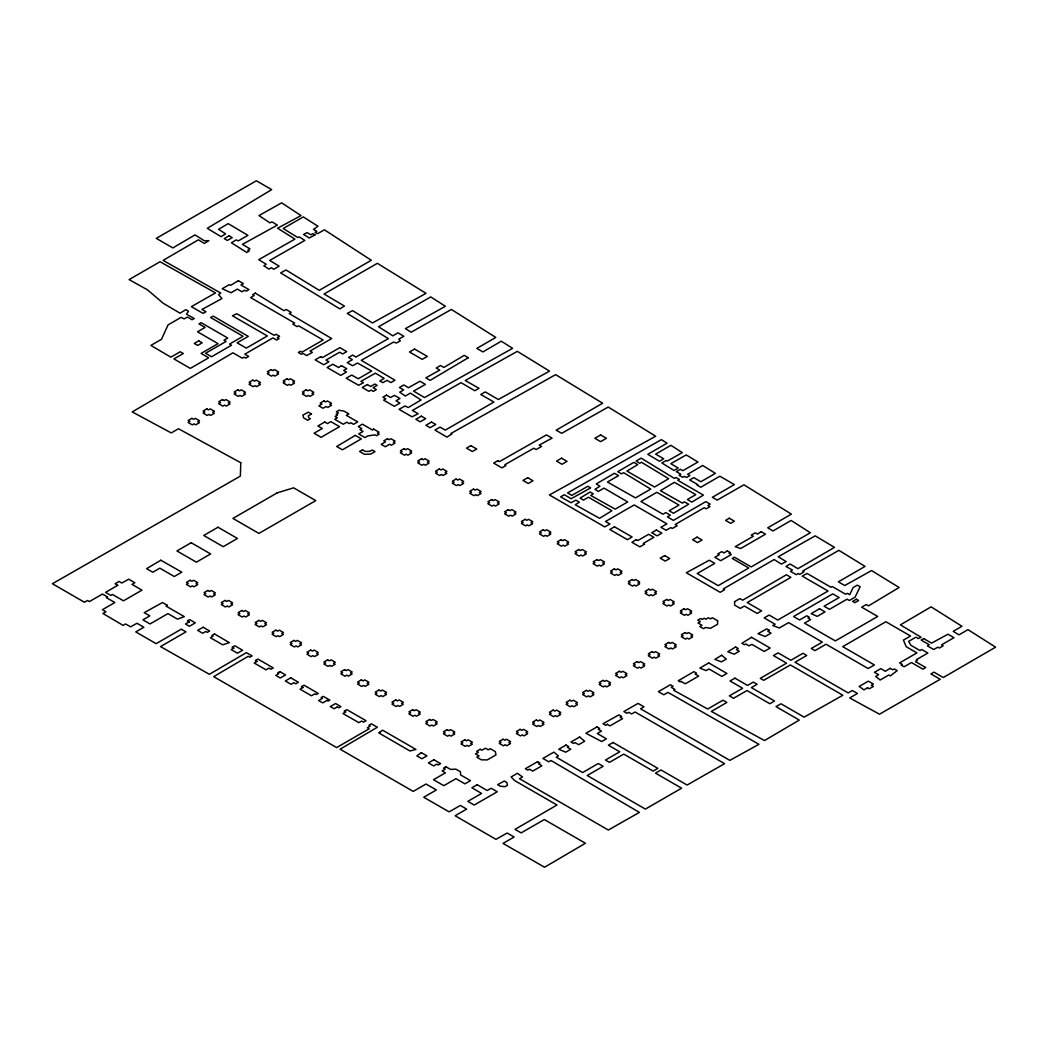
<?xml version="1.0" encoding="UTF-8"?>
<svg xmlns="http://www.w3.org/2000/svg" width="1048" height="1048" viewBox="0 0 1048 1048"><rect width="100%" height="100%" fill="white"/><g stroke="black" fill="none" stroke-linecap="round" stroke-linejoin="round"><path stroke-width="1.5" d="M717.605 620.73L717.605 624.215L710.557 628.276L705.527 627.503L703.522 628.669L699.828 626.534L702.016 625.276L697.981 622.957L700.339 621.595L697.824 620.154L700.667 618.503L702.173 619.381L704.19 618.215L705.92 619.211L708.461 617.744L710.452 618.883L712.404 617.731L717.605 620.73M734.622 601.67L734.622 605.128L740.281 608.39L744.355 606.045L757.154 613.434L761.608 610.866L747.224 602.561L790.899 577.343L786.432 574.776L742.639 600.203L739.914 598.631L734.622 601.67M240.778 462.731L240.359 476.12L52.4 583.736L84.469 602.259L87.56 600.478L89.447 601.565L102.494 594.046L107.59 596.98L106.398 597.674L114.822 602.534L102.377 609.713L105.927 611.77L102.966 613.486L123.114 625.394L125.603 623.953L130.594 626.822L136.987 623.272L143.864 627.241L135.768 631.905L156.139 643.669L181.291 629.154L185.981 631.865L160.501 646.577L209.377 674.309L246.411 652.629L252.096 655.917L249.909 657.175L248.284 656.271L213.661 676.641L336.631 747.578L369.145 728.805L367.376 727.784L370.232 726.133L368.896 725.36L371.411 723.814L377.359 727.246L340.102 749.202L413.24 791.41L426.051 784.022L436.361 789.969L423.746 797.253L449.107 811.859L460.36 805.467L466.661 809.108L455.133 815.763L495.979 839.356L507.166 833.016L514.096 837.011L503.027 843.404L544.567 867.233L585.426 843.26L544.344 819.549L521.131 832.898L515.026 829.374L556.986 805.008L514.712 780.603L511.083 776.974L517.437 773.293L522.533 776.974L519.481 778.73L608.338 830.042L639.398 812.397L551.025 760.52L548.746 761.817L542.903 758.451L553.855 752.123L558.44 755.949L556.265 757.193L582.623 772.559L598.277 763.52L603.124 766.311L587.207 775.494L645.385 809.095L681.58 788.188L655.511 773.136L661 769.966L687.108 785.044L724.574 763.665L635.075 711.998L631.63 713.976L628.708 712.286L626.927 713.321L623.874 711.553L638.049 703.391L643.996 706.824L640.577 708.802L729.866 760.363L758.949 744.303L667.943 692.374L663.816 694.785L658.393 691.654L670.419 684.711L673.13 686.348L671.31 687.344L674.978 689.466L673.641 690.239L707.701 709.024L722.976 700.195L726.854 702.448L711.33 711.409L764.477 740.556L799.297 720.081L776.005 706.627L780.97 703.771L804.13 717.146L842.841 695.243L790.362 664.943L763.717 680.322L760.298 678.344L786.576 663.174L773.437 655.576L778.114 652.878L790.899 660.266L802.965 653.297L806.75 655.485L795.039 662.231L848.16 692.898L852.299 690.514L857.421 693.475L849.679 697.942L879.495 714.199L940.226 679.287L930.925 673.93L933.991 672.161L943.279 677.532L995.6 647.166L967.972 629.651L958.959 634.852L953.208 631.315L961.933 626.272L931.135 606.844L900.389 624.883L921.126 637.25L918.323 638.573L915.913 637.171L908.655 641.363L910.948 645.332L919.987 650.546L921.768 649.524L927.873 653.048L916.293 659.742L917.432 660.397L915.402 661.576L925.712 667.537L922.908 669.148L911.446 662.533L904.07 666.79L901.136 665.1L902.289 664.445L899.616 662.899L916.921 652.904L906.232 646.734L903.428 640.118L910.555 636.005L885.861 621.739L842.71 646.655L874.412 664.956L868.163 668.559L826.034 644.232L814.951 650.625L811.257 648.489L822.339 642.096L788.607 622.617L779.306 627.988L772.821 625.564L775.114 624.241L764.162 617.914L769.127 615.058L777.786 620.049L828.064 591.02L802.218 576.099L807.065 573.452L830.999 587.273L832.269 586.539L845.631 594.255L847.295 593.299L849.705 594.688L853.151 587.561L857.343 585.138L860.146 586.749L855.05 597.19L849.325 600.504L847.033 599.181L829.466 609.32L824.121 606.229L839.147 597.557L832.78 593.889L793.572 616.525L799.545 619.971L806.803 615.792L809.357 617.259L807.956 618.071L810.628 619.604L804.51 623.141L835.322 640.918L877.713 616.447L861.679 607.185L866.264 604.539L868.504 605.875L899.105 587.496L871.556 570.557L844.727 585.531L838.348 581.837L865.072 566.405L838.885 550.344L802.689 571.029L804.039 571.802L799.729 574.409L798.196 573.518L796.218 574.658L790.454 571.343L792.432 570.086L785.948 566.457L790.179 564.007L797.921 568.684L834.47 547.384L815.213 535.842L778.205 556.789L786.17 561.584L781.363 564.112L774.158 559.54L723.251 588.937L724.626 589.736L720.173 592.303L686.309 572.758L709.286 560.221L714.762 563.379L697.195 573.531L718.207 585.649L748.757 568.016L732.211 558.453L734.373 557.209L751.18 566.916L810.366 532.738L791.148 520.463L772.939 530.969L767.726 527.812L791.397 514.136L743.923 484.818L717.186 500.106L712.352 497.302L734.373 484.595L719.858 476.211L700.758 487.241L697.064 485.106L697.837 484.661L689.689 479.958L693.763 477.613L700.889 481.726L715.404 473.342L702.671 465.482L687.58 474.338L689.872 475.582L686.505 477.534L684.41 476.329L682.68 477.312L679.117 475.255L680.833 474.259L676.314 471.652L680.388 469.308L682.811 470.696L697.968 462.024L686.204 454.924L670.785 463.688L678.226 468.05L674.034 470.486L661.812 462.915L666.266 460.478L667.34 461.041L682.3 452.618L670.903 445.308L655.629 454.125L663.712 458.788L659.454 461.251L647.808 454.308L667.091 443.173L661.367 439.649L567.571 492.914L571.802 495.403L587.902 486.246L590.64 487.896L571.16 498.704L564.322 494.748L560.601 496.87L571.042 502.752L575.876 500.106L579.308 502.228L575.234 504.73L599.561 518.328L611.901 510.756L588.478 497.237L583.513 500.106L580.081 498.114L590.129 492.01L593.312 493.857L590.771 495.468L615.215 509.145L627.687 501.94L604.015 488.119L598.277 491.433L594.976 489.364L599.941 486.207L596.246 483.927L614.456 473.277L618.53 475.622L607.447 482.014L635.455 497.892L650.729 489.075L623.612 472.687L621.582 473.866L617.757 471.652L633.804 462.391L637.747 464.67L626.927 471.063L654.555 487.019L668.676 478.713L641.442 462.247L639.66 463.281L636.097 461.068L641.179 458.133L674.349 478.386L675.934 477.469L679.287 479.394L677.781 480.298L703.431 495.101L691.85 502.084L687.396 499.516L695.793 494.656L674.414 482.316L660.41 490.687L682.431 503.119L684.344 501.861L688.667 504.219L673.523 513.258L669.187 510.756L678.999 505.097L656.847 492.311L640.931 501.494L662.952 514.214L665.755 512.59L670.34 515.236L667.406 516.926L673.392 520.384L705.854 501.638L710.177 504.14L707.898 505.464L709.928 506.643L706.103 508.843L704.204 507.743L675.174 524.498L677.205 525.677L672.371 528.467L670.851 527.589L666.135 530.314L660.921 527.301L666.895 523.843L634.184 504.953L605.534 521.485L609.87 523.987L604.775 526.921L549.401 494.957L655.694 436.23L608.207 407.056L561.741 433.296L556.147 430.204L602.613 403.231L555.636 374.634L450.994 433.44L451.885 433.951L446.92 437.108L434.946 430.06L440.042 427.112L445.256 430.125L493.896 402.052L480.783 394.48L485.237 391.913L498.35 399.485L549.519 371.11L517.319 351.342L465.246 380.516L479.041 388.336L474.796 390.734L461.041 382.651L412.414 410.436L418.152 413.737L412.034 416.829L399.052 409.336L405.157 405.943L408.222 407.567L421.073 399.995L410.358 393.092L405.288 396.026L399.681 392.201L403.637 389.921L399.432 387.498L403.808 384.97L408.471 387.721L419.986 381.223L425.396 384.42L413.567 391.101L424.506 397.572L512.603 348.329L501.272 341.19L482.945 351.931L476.827 348.394L495.796 337.443L451.374 309.448L411.144 332.229L405.419 328.627L445.387 306.278L430.741 296.925L378.551 326.793L392.935 335.832L397.899 332.819L403.886 336.277L398.79 339.067L400.323 340.823L396.498 343.037L393.576 342.08L361.246 360.302L394.978 380.228L390.904 382.572L386.961 380.293L382.887 382.651L379.821 381.027L384.158 378.38L375.407 373.154L360.984 381.328L363.407 382.716L358.691 385.297L346.22 378.236L351.696 375.079L358.311 378.76L371.673 371.031L357.551 363.027L352.587 365.739L347.242 362.66L352.325 359.713L348.643 357.434L352.718 355.089L355.888 357.067L388.363 338.622L347.242 313.418L352.587 310.614L372.446 322.967L426.038 293.348L377.346 263.323L324.068 294.003L344.438 306.068L339.853 308.859L280.628 272.899L285.999 269.978L319.234 290.335L371.293 260.271L324.448 229.839L317.492 233.704L315.081 232.315L316.81 231.32L313.47 229.394L317.963 226.25L303.317 216.91L283.196 228.529L297.711 237.49L299.243 236.9L304.837 240.424L269.703 260.428L279.135 266.153L273.803 269.244L271.249 267.764L268.943 269.1L263.847 265.851L266.153 264.24L258.751 259.681L294.92 239.114L277.589 228.228L301.025 215.587L281.65 202.853L258.987 215.547L269.912 222.883L271.982 221.862L277.353 225.11L242.442 244.328L249.987 248.9L247.826 250.144L249.267 250.983L246.739 252.437L231.438 242.769L236.206 239.913L238.289 240.909L247.918 235.342L228.215 223.643L218.573 229.316L225.595 233.887L221.076 236.691L207.308 228.32L271.681 189.636L256.38 180.767L156.27 238.355L172.841 247.918L194.98 234.922L204.347 240.752L208.84 240.647L204.347 243.45L198.399 239.809L163.121 260.389L220.722 293.034L218.613 294.75L221.993 298.536L202.002 309.448L205.971 311.741L203.089 313.404L191.378 306.645L215.508 292.929L160.056 261.738L129.087 279.62L147.454 289.811L163.292 303.317L180.033 313.195L185.797 309.658L188.496 311.217L186.518 314.23L194.26 318.5L192.098 319.745L187.422 317.046L184.186 318.906L181.121 317.348L168.06 324.893L161.497 339.29L150.873 345.421L170.863 357.158L180.217 351.761L183.282 353.53L173.916 358.927L190.304 368.385L208.67 357.787L201.098 353.425L218.023 343.652L197.509 331.797L205.067 327.435L198.95 323.898L201.098 322.653L227.744 338.032L223.997 340.207L226.093 341.425L205.552 353.281L211.552 356.752L231.529 345.211L229.551 344.071L243.057 336.264L210.648 317.557L213.163 316.103L248.271 336.369L237.11 342.814L246.293 348.119L267.358 335.963L232.433 315.789L236.756 313.719L274.196 335.334L276.083 334.247L279.593 336.264L277.262 337.626L279.056 338.661L276.633 340.063L272.938 337.928L244.787 354.185L248.664 356.425L245.756 358.102L244.132 357.158L242.337 358.206L232.97 352.796L132.245 411.916L171.243 432.929L178.474 428.75L240.778 462.731M373.56 429.038L372.538 430.06L362.346 424.165L358.311 426.628L361.756 428.619L359.975 429.641L363.053 431.422L358.665 433.951L364.927 437.566L367.717 435.955L374.909 434.841L376.455 435.732L379.18 434.16L377.398 433.138L379.022 432.195L373.56 429.038M761.202 531.677L757.416 534.074L755.254 532.829L751.298 535.109L753.276 536.262L735.277 546.65L740.674 548.523L765.512 534.179L761.202 531.677M341.504 365.673L338.583 367.507L332.858 364.206L327.12 367.507L340.744 375.367L346.469 372.066L343.679 370.455L346.731 368.686L341.504 365.673M636.254 539.589L631.931 542.288L639.856 546.86L644.533 544.161L643.276 543.427L653.9 537.297L648.673 534.284L637.865 540.519L636.254 539.589M735.578 646.983L727.81 651.764L734.176 654.188L739.272 651.253L736.469 649.629L738.316 648.568L735.578 646.983M751.56 637.328L741.879 643.276L744.434 644.743L745.77 643.97L749.071 645.882L751.809 644.31L764.228 651.476L770.149 648.057L751.56 637.328M721.64 655.262L714.893 659.375L721.391 661.864L726.29 659.035L721.64 655.262M727.351 550.907L724.024 552.938L721.771 551.641L717.801 553.92L719.242 554.759L714.841 557.3L720.683 560.68L731.255 554.575L729.028 553.292L730.246 552.584L727.351 550.907M681.095 681.383L680.257 681.894L678.253 680.741L693.894 671.65L696.566 673.196L695.099 674.034L698.662 676.091L685.3 683.807L681.095 681.383M890.197 668.336L885.35 671.283L880.765 668.637L874.412 672.305L878.604 674.729L875.683 676.419L880.137 680.021L888.796 675.03L890.315 675.908L897.193 670.615L894.272 668.925L892.739 669.803L890.197 668.336M355.311 435.379L336.696 446.5L342.408 449.802L361.35 438.863L355.311 435.379M238.394 280.707L230.652 285.331L229.355 284.598L222.228 288.724L231.005 292.759L237.372 289.091L241.957 291.737L244.629 290.191L246.28 291.148L248.952 289.602L240.935 284.964L243.359 283.576L238.394 280.707M819.536 608.731L811.257 613.656L817.244 616.381L825.012 611.888L819.536 608.731M468.299 357.735L430.112 380.372L425.868 377.83L439.793 370.075L436.217 368.018L440.553 365.529L443.867 367.429L464.225 355.377L468.299 357.735M867.521 687.763L863.945 689.885L859.124 686.414L868.36 681.161L873.39 684.069L871.346 685.248L873.39 686.414L869.316 688.772L867.521 687.763M160.842 560.235L146.589 568.658L152.785 572.234L159.833 568.173L174.309 576.531L181.789 572.143L160.842 560.235M326.976 700.391L322.745 702.867L318.631 700.523L322.417 698.335L321.107 697.588L323.243 696.344L329.832 700.103L328.168 701.073L326.976 700.391M708.723 662.939L699.868 668.113L706.103 670.615L708.972 668.965L721.836 676.392L726.919 673.445L708.723 662.939M117.717 585.308L105.573 592.395L110.787 595.408L112.45 594.452L123.481 600.818L141.965 590.142L132.009 584.391L134.851 582.754L128.694 579.19L121.817 583.029L119.092 581.444L115.057 583.775L117.717 585.308M229.054 235.839L224.233 238.617L227.39 240.437L232.211 237.66L229.054 235.839M255.319 293.126L252.647 294.671L254.179 295.549L250.616 297.606L294.658 323.046L292.746 324.146L297.082 326.649L298.536 325.797L323.112 339.984L302.047 352.141L300.514 351.263L298.353 352.521L301.405 354.276L302.938 353.399L306.75 355.599L312.356 352.364L310.064 351.041L331.705 338.556L289.183 313.562L291.226 312.383L286.13 309.448L283.969 310.693L255.319 293.126M198.766 340.849L194.26 343.443L197.679 345.421L202.185 342.814L198.766 340.849M252.817 380.149L249.11 382.284L250.826 383.28L249.057 384.289L253.21 386.686L254.978 385.677L256.655 386.633L260.363 384.498L258.686 383.529L260.428 382.52L256.275 380.136L254.533 381.131L252.817 380.149M271.065 369.603L267.358 371.739L269.074 372.734L267.319 373.756L271.471 376.153L273.227 375.132L274.904 376.101L278.611 373.953L276.934 372.996L278.676 371.988L274.524 369.59L272.794 370.599L271.065 369.603M237.883 389.856L234.163 392.004L235.892 393L234.123 394.009L238.276 396.406L240.031 395.384L241.708 396.354L245.429 394.218L243.752 393.249L245.481 392.24L241.341 389.843L239.599 390.852L237.883 389.856M222.464 399.576L218.757 401.725L220.473 402.72L218.718 403.729L222.87 406.126L224.626 405.104L226.303 406.074L230.01 403.939L228.333 402.969L230.075 401.96L225.923 399.563L224.18 400.572L222.464 399.576M206.823 408.89L203.116 411.026L204.832 412.021L203.063 413.043L207.216 415.44L208.971 414.419L210.648 415.388L214.368 413.24L212.692 412.27L214.421 411.274L210.281 408.877L208.539 409.886L206.823 408.89M191.876 418.335L188.168 420.471L189.898 421.466L188.129 422.488L192.282 424.872L194.037 423.864L195.714 424.833L199.421 422.685L197.744 421.715L199.487 420.72L195.334 418.322L193.605 419.331L191.876 418.335M320.754 356.634L315.16 359.87L323.688 364.783L328.902 361.77L325.98 360.08L339.604 352.22L342.657 353.988L346.731 351.63L339.853 347.661L322.417 357.591L320.754 356.634M286.956 378.773L283.248 380.922L284.964 381.904L283.209 382.926L287.349 385.323L289.117 384.302L290.794 385.271L294.501 383.136L292.824 382.166L294.567 381.158L290.414 378.76L288.672 379.769L286.956 378.773M306.16 389.856L302.453 392.004L304.169 393L302.413 394.009L306.553 396.406L308.322 395.384L309.998 396.354L313.706 394.218L312.029 393.249L313.771 392.24L309.618 389.843L307.876 390.852L306.16 389.856M323.937 400.952L320.229 403.087L321.946 404.083L318.893 405.851L323.033 408.248L326.098 406.48L327.775 407.449L331.482 405.301L329.806 404.332L331.548 403.336L327.395 400.939L325.666 401.947L323.937 400.952M414.576 349.063L409.493 351.997L422.213 359.346L427.309 356.412L414.576 349.063M311.492 413.973L308.282 415.82L308.767 417.733L310.418 418.689L307.693 420.274L303.671 417.942L302.833 415.139L308.413 412.191L311.492 413.973M367.35 384.564L362.254 387.498L368.883 391.323L371.044 390.079L373.337 391.402L376.389 389.633L373.075 387.721L377.149 385.363L374.856 384.04L370.664 386.476L367.35 384.564M338.871 410.344L336.382 411.785L338.399 412.951L336.146 414.248L337.574 415.06L335.085 416.501L337.338 417.798L334.718 419.305L343.259 424.244L346.822 422.187L349.311 423.628L350.844 422.737L353.569 424.309L357.722 421.912L346.338 415.336L348.827 413.908L343.731 410.96L338.871 410.344M324.801 422.017L317.924 425.986L322.286 428.501L314.072 433.243L321.107 437.304L339.552 426.667L330.841 421.624L327.487 423.562L324.801 422.017M386.45 395.148L382.887 397.205L385.808 398.895L383.647 400.139L394.336 406.31L399.943 403.087L396 400.808L399.943 398.528L394.467 395.371L390.524 397.493L386.45 395.148M277.17 492.874L232.931 518.419L258.908 533.419L315.749 500.616L293.61 487.831L277.17 492.874M191.181 542.72L176.929 550.947L196.382 562.173L210.635 553.947L191.181 542.72M218.01 527.236L203.757 535.462L223.198 546.689L237.451 538.462L218.01 527.236M362.464 449.841L359.621 451.478L364.599 454.347L370.756 454.072L375.027 451.609L372.302 450.037L369.931 451.269L365.307 451.478L362.464 449.841M421.322 416.161L415.86 419.331L420.183 421.82L425.658 418.663L421.322 416.161M387.485 438.732L383.778 440.867L385.494 441.863L381.171 444.352L385.323 446.749L389.646 444.26L391.323 445.23L395.031 443.081L393.354 442.112L395.096 441.116L390.943 438.719L389.201 439.715L387.485 438.732M431.514 422.043L425.907 425.278L430.112 427.702L435.719 424.466L431.514 422.043M404.096 448.662L400.388 450.81L402.104 451.793L400.349 452.815L404.489 455.212L406.257 454.19L407.934 455.159L411.641 453.024L409.964 452.055L411.707 451.046L407.554 448.649L405.812 449.658L404.096 448.662M190.173 580.304L186.465 582.439L188.182 583.435L186.426 584.443L190.579 586.841L192.334 585.832L194.011 586.801L197.718 584.653L196.042 583.684L197.784 582.688L193.631 580.291L191.889 581.286L190.173 580.304M167.339 605.338L166.029 606.085L184.291 616.63L177.531 619.158L167.929 613.617L150.034 623.953L142.921 619.84L149.798 615.87L144.218 612.661L162.479 602.534L167.339 605.338M421.532 458.736L417.825 460.871L419.541 461.867L417.785 462.875L421.925 465.273L423.693 464.264L425.37 465.233L429.077 463.085L427.401 462.116L429.143 461.107L424.99 458.723L423.248 459.718L421.532 458.736M207.779 590.469L204.072 592.605L205.788 593.6L204.032 594.609L208.172 597.006L209.941 595.998L211.617 596.954L215.325 594.819L213.648 593.849L215.39 592.841L211.238 590.456L209.495 591.452L207.779 590.469M470.853 445.636L466.517 448.138L472.373 451.518L476.709 449.016L470.853 445.636M439.295 468.993L435.588 471.128L437.317 472.124L435.549 473.146L439.702 475.53L441.457 474.521L443.134 475.491L446.841 473.342L445.164 472.373L446.906 471.377L442.754 468.98L441.025 469.976L439.295 468.993M225.045 600.439L221.338 602.574L223.054 603.569L221.298 604.578L225.438 606.975L227.206 605.967L228.883 606.936L232.591 604.788L230.914 603.818L232.656 602.81L228.503 600.425L226.761 601.421L225.045 600.439M189.151 621.896L185.47 624.019L189.387 626.285L195.308 622.853L189.74 619.643L187.369 620.875L189.151 621.896M456.063 479.054L452.356 481.202L454.072 482.185L452.317 483.207L456.469 485.604L458.225 484.582L459.902 485.551L463.609 483.416L461.932 482.447L463.675 481.438L459.522 479.041L457.779 480.05L456.063 479.054M203.142 627.241L197.679 630.385L202.67 633.254L205.749 631.486L207.281 632.363L209.652 631.001L203.142 627.241M497.8 460.688L493.66 463.085L501.94 467.866L505.909 465.574L504.822 464.749L533.812 448.216L536.157 449.566L541.554 446.448L539.209 445.099L552.073 438.143L546.466 434.907L499.424 461.631L497.8 460.688M241.813 610.499L238.106 612.635L239.822 613.63L238.053 614.652L242.206 617.049L243.974 616.028L245.651 616.997L249.358 614.849L247.682 613.892L249.424 612.884L245.271 610.486L243.529 611.495L241.813 610.499M214.526 633.948L211.906 635.455L213.098 636.136L210.373 637.708L222.7 644.821L229.342 642.634L214.526 633.948M473.5 489.128L469.792 491.263L471.508 492.259L469.753 493.267L473.906 495.665L475.661 494.656L477.338 495.625L481.045 493.477L479.368 492.508L481.111 491.512L476.958 489.115L475.216 490.11L473.5 489.128M258.908 620.377L255.201 622.512L256.917 623.508L255.162 624.516L259.315 626.914L261.07 625.905L262.747 626.874L266.454 624.726L264.777 623.756L266.519 622.761L262.367 620.364L260.625 621.359L258.908 620.377M600.635 434.946L594.845 438.287L600.635 441.627L606.425 438.287L600.635 434.946M527.694 477.718L522.978 480.442L528.271 483.495L532.974 480.77L527.694 477.718M561.531 458.199L556.501 461.107L561.99 464.277L567.034 461.369L561.531 458.199M233.783 648.083L231.176 649.577L237.464 653.205L242.612 650.232L234.962 645.817L232.119 647.114L233.783 648.083M491.604 499.582L487.896 501.717L489.613 502.713L487.857 503.721L492.01 506.119L493.765 505.11L495.442 506.079L499.149 503.931L497.473 502.961L499.215 501.966L495.062 499.569L493.333 500.564L491.604 499.582M275.847 630.149L272.139 632.285L273.856 633.28L272.087 634.302L276.24 636.699L278.008 635.678L279.672 636.647L283.392 634.499L281.716 633.529L283.445 632.534L279.305 630.136L277.563 631.145L275.847 630.149M508.372 509.642L504.664 511.778L506.381 512.773L504.625 513.795L508.778 516.192L510.533 515.171L512.21 516.14L515.917 513.992L514.24 513.035L515.983 512.027L511.83 509.629L510.088 510.638L508.372 509.642M256.983 661.432L254.219 663.03L266.035 669.855L269.061 668.113L270.987 669.227L273.253 667.917L257.913 659.061L255.371 660.437L256.983 661.432M293.951 640.407L290.244 642.555L291.96 643.538L290.204 644.559L294.344 646.957L296.112 645.935L297.789 646.904L301.497 644.769L299.82 643.799L301.562 642.791L297.409 640.394L295.667 641.402L293.951 640.407M525.14 519.323L521.432 521.459L523.149 522.454L521.393 523.476L525.533 525.873L527.301 524.851L528.978 525.821L532.685 523.673L531.009 522.703L532.751 521.707L528.598 519.31L526.856 520.319L525.14 519.323M310.719 650.087L307.012 652.223L308.728 653.218L306.959 654.24L311.112 656.638L312.867 655.616L314.544 656.585L318.264 654.437L316.588 653.48L318.317 652.472L314.177 650.074L312.435 651.083L310.719 650.087M279.868 671.637L277.602 672.947L278.781 673.628L275.768 675.37L280.288 677.99L285.567 674.938L279.868 671.637M543.244 529.777L539.537 531.912L541.253 532.908L539.497 533.93L543.637 536.314L545.405 535.305L547.082 536.275L550.789 534.126L549.113 533.157L550.855 532.161L546.702 529.764L544.96 530.773L543.244 529.777M290.768 677.833L285.318 680.977L291.108 684.318L293.872 682.72L295.706 683.794L298.392 682.235L290.768 677.833M327.644 659.86L323.937 662.009L325.653 662.991L323.898 664.013L328.05 666.41L329.806 665.388L331.482 666.358L335.19 664.222L333.513 663.253L335.255 662.244L331.103 659.847L329.36 660.856L327.644 659.86M303.003 687.514L300.069 689.204L311.466 695.793L314.911 693.802L316.247 694.588L318.264 693.422L304.012 685.195L301.418 686.597L303.003 687.514M561.021 539.641L557.3 541.79L559.029 542.785L557.261 543.794L561.414 546.191L563.169 545.183L564.846 546.139L568.553 544.004L566.889 543.034L568.619 542.026L564.479 539.641L562.737 540.637L561.021 539.641M344.582 669.633L340.875 671.781L342.591 672.777L340.823 673.785L344.975 676.183L346.744 675.174L348.421 676.13L352.128 673.995L350.451 673.026L352.18 672.017L348.041 669.633L346.299 670.628L344.582 669.633M614.469 526.803L609.792 529.502L627.424 539.681L632.114 536.982L614.469 526.803M578.784 549.519L575.077 551.667L576.793 552.65L575.038 553.672L579.19 556.069L580.946 555.047L582.623 556.016L586.33 553.881L584.653 552.912L586.395 551.903L582.243 549.506L580.5 550.514L578.784 549.519M361.35 679.903L357.63 682.038L359.359 683.034L357.591 684.043L361.743 686.44L363.499 685.431L365.176 686.401L368.883 684.252L367.206 683.283L368.948 682.287L364.809 679.89L363.066 680.886L361.35 679.903M337.286 706.928L334.102 708.762L330.251 706.535L335.609 703.535L340.888 706.588L338.792 707.793L337.286 706.928M596.888 559.593L593.181 561.728L594.897 562.724L593.142 563.732L597.294 566.13L599.05 565.121L600.727 566.077L604.434 563.942L602.757 562.972L604.5 561.964L600.347 559.58L598.605 560.575L596.888 559.593M378.944 690.056L375.236 692.204L376.953 693.2L375.197 694.208L379.35 696.606L381.105 695.597L382.782 696.553L386.489 694.418L384.812 693.449L386.555 692.44L382.402 690.056L380.66 691.051L378.944 690.056M656.415 530.026L651.738 532.725L657.135 535.842L661.812 533.144L656.415 530.026M345.67 711.959L342.984 713.505L358.835 722.648L361.599 721.05L363.525 722.164L366.04 720.71L346.927 709.679L344.163 711.081L345.67 711.959M614.325 568.881L610.617 571.016L612.333 572.011L610.578 573.033L614.731 575.431L616.486 574.409L618.163 575.378L621.87 573.23L620.193 572.26L621.936 571.265L617.783 568.868L616.041 569.876L614.325 568.881M395.712 699.933L392.004 702.081L393.721 703.064L391.965 704.086L396.105 706.483L397.873 705.461L399.55 706.431L403.257 704.295L401.581 703.326L403.323 702.317L399.17 699.92L397.428 700.929L395.712 699.933M729.277 518.249L725.583 520.384L730.679 523.332L734.373 521.197L729.277 518.249M664.694 555.584L660.201 558.191L665.231 561.099L669.738 558.505L664.694 555.584M697.064 537.139L692.61 539.72L697.575 542.589L702.029 540.008L697.064 537.139M632.101 579.531L628.394 581.666L630.11 582.662L628.341 583.671L632.494 586.068L634.263 585.059L635.94 586.029L639.647 583.88L637.97 582.911L639.699 581.915L635.56 579.518L633.817 580.513L632.101 579.531M412.65 709.706L408.943 711.854L410.659 712.85L408.89 713.858L413.043 716.256L414.798 715.234L416.475 716.203L420.196 714.068L418.519 713.099L420.248 712.09L416.108 709.692L414.366 710.701L412.65 709.706M380.136 732.041L378.708 732.866L410.004 750.997L415.912 749.412L382.559 730.155L380.136 732.041M648.869 589.199L645.149 591.347L646.878 592.343L645.11 593.351L649.262 595.749L651.018 594.74L652.694 595.696L656.402 593.561L654.725 592.592L656.467 591.583L652.328 589.199L650.585 590.194L648.869 589.199M429.575 719.491L425.868 721.627L427.584 722.622L425.829 723.631L429.981 726.028L431.737 725.02L433.414 725.989L437.121 723.841L435.444 722.871L437.186 721.875L433.034 719.478L431.291 720.474L429.575 719.491M666.633 599.469L662.926 601.604L664.642 602.6L662.886 603.609L667.039 606.006L668.794 604.997L670.471 605.967L674.178 603.818L672.502 602.849L674.244 601.853L670.091 599.456L668.349 600.452L666.633 599.469M447.182 729.644L443.474 731.792L445.19 732.788L443.435 733.797L447.575 736.194L449.343 735.185L451.02 736.141L454.727 734.006L453.05 733.037L454.793 732.028L450.64 729.644L448.898 730.639L447.182 729.644M421.322 752.647L416.868 755.87L421.899 758.778L426.929 755.87L421.322 752.647M684.069 608.757L680.362 610.892L682.078 611.888L680.322 612.91L684.462 615.307L686.23 614.285L687.907 615.255L691.615 613.106L689.938 612.15L691.68 611.141L687.527 608.744L685.785 609.753L684.069 608.757M464.788 739.809L461.081 741.958L462.797 742.94L461.028 743.962L465.181 746.359L466.936 745.338L468.613 746.307L472.334 744.172L470.657 743.202L472.386 742.194L468.246 739.796L466.504 740.805L464.788 739.809M433.872 759.735L428.396 762.892L433.676 765.944L436.793 764.149L438.261 764.988L440.619 763.625L433.872 759.735M445.898 766.756L443.54 768.119L445.256 769.101L442.138 770.909L445.452 772.821L433.505 779.712L443.815 785.659L455.959 778.664L464.932 783.839L470.473 780.642L460.544 774.917L460.478 771.787L455.959 769.18L450.483 769.402L445.898 766.756M480.207 749.268L476.696 751.298L478.373 752.268L475.517 753.918L479.041 755.949L476.853 757.206L481.386 759.826L487.255 759.918L495.966 754.888L495.298 751.586L490.268 748.691L488.263 749.844L485.407 748.207L481.884 750.237L480.207 749.268M652.053 651.633L648.345 653.782L650.061 654.764L648.293 655.786L652.446 658.183L654.201 657.162L655.878 658.131L659.598 655.996L657.921 655.026L659.651 654.018L655.511 651.62L653.769 652.629L652.053 651.633M685.078 632.573L681.37 634.708L683.086 635.704L681.331 636.712L685.471 639.11L687.239 638.101L688.916 639.07L692.623 636.922L690.946 635.953L692.689 634.957L688.536 632.56L686.794 633.555L685.078 632.573M602.928 680.388L599.22 682.523L600.936 683.519L599.181 684.527L603.321 686.925L605.089 685.916L606.766 686.885L610.473 684.737L608.796 683.768L610.539 682.772L606.386 680.375L604.644 681.37L602.928 680.388M668.65 642.437L664.943 644.586L666.659 645.568L664.891 646.59L669.043 648.987L670.799 647.965L672.475 648.935L676.196 646.799L674.519 645.83L676.248 644.821L672.109 642.424L670.366 643.433L668.65 642.437M586.33 690.357L582.623 692.492L584.339 693.488L582.583 694.496L586.723 696.894L588.491 695.885L590.168 696.855L593.875 694.706L592.199 693.737L593.941 692.741L589.788 690.344L588.046 691.339L586.33 690.357M619.355 671.283L615.648 673.432L617.364 674.414L615.608 675.436L619.761 677.833L621.516 676.812L623.193 677.781L626.901 675.646L625.224 674.676L626.966 673.668L622.813 671.27L621.071 672.279L619.355 671.283M569.902 700.221L566.195 702.37L567.911 703.352L566.156 704.374L570.295 706.771L572.064 705.749L573.741 706.719L577.448 704.584L575.771 703.614L577.514 702.605L573.361 700.208L571.619 701.217L569.902 700.221M553.134 710.099L549.427 712.234L551.143 713.23L549.388 714.251L553.527 716.649L555.296 715.627L556.973 716.596L560.68 714.448L559.003 713.491L560.745 712.483L556.593 710.086L554.851 711.094L553.134 710.099M637.132 661.602L633.424 663.751L635.14 664.733L633.372 665.755L637.525 668.152L639.293 667.131L640.957 668.1L644.677 665.965L643 664.995L644.73 663.987L640.59 661.589L638.848 662.598L637.132 661.602M503.014 739.233L499.293 741.368L501.023 742.364L499.254 743.386L503.407 745.783L505.162 744.761L506.839 745.731L510.546 743.582L508.883 742.626L510.612 741.617L506.472 739.22L504.73 740.229L503.014 739.233M520.109 729.356L516.402 731.504L518.118 732.486L516.363 733.508L520.502 735.906L522.271 734.884L523.948 735.853L527.655 733.718L525.978 732.749L527.72 731.74L523.568 729.343L521.825 730.351L520.109 729.356M536.366 719.976L532.659 722.111L534.375 723.107L532.62 724.116L536.773 726.513L538.528 725.504L540.205 726.474L543.912 724.325L542.235 723.356L543.978 722.36L539.825 719.963L538.096 720.959L536.366 719.976M477.194 784.729L471.875 787.795L481.595 793.415L467.827 801.366L474.22 805.047L497.263 791.751L491.237 788.266L487.176 790.506L477.194 784.729M597.006 726.919L585.95 733.299L601.722 741.539L606.425 738.827L597.268 733.535L601.46 731.111L598.277 729.264L599.679 728.465L597.006 726.919M566.012 745.036L558.754 749.228L565.697 752.202L570.78 749.255L567.348 747.276L568.619 746.543L566.012 745.036M579.636 737.019L570.977 742.023L573.452 743.451L574.985 742.574L578.679 744.709L584.666 741.25L579.636 737.019M537.559 761.686L525.336 768.734L527.76 770.136L529.41 769.18L532.725 771.092L541.881 765.8L538.58 763.887L539.982 763.075L537.559 761.686M769.311 630.372L767.791 631.263L771.04 633.136L765.236 636.477L758.032 633.726L766.704 628.865L769.311 630.372M607.316 724.338L605.665 725.295L603.032 723.736L618.909 714.867L621.582 716.413L620.18 717.212L622.591 718.614L609.988 725.884L607.316 724.338M507.442 785.253L505.005 786.655L500.328 786.236L497.63 784.677L504.284 781.048L506.891 782.555L507.442 785.253M856.386 599.207L852.64 601.382L854.867 602.666L858.626 600.504L856.386 599.207M613.054 742.495L608.377 745.194L619.748 751.796L605.469 760.049L609.464 762.355L623.743 754.115L653.153 771.092L657.856 768.367L613.054 742.495M734.949 678.148L730.037 680.977L742.639 688.261L729.343 695.859L733.548 698.295L746.975 690.54L769.822 703.732L774.538 701.007L751.364 687.632L757.154 684.292L753.342 682.078L747.552 685.431L734.949 678.148M923.668 638.573L921.126 640.04L929.275 644.743L927.362 645.843L933.729 649.524L937.803 647.166L939.336 648.057L943.148 645.843L941.497 644.887L953.968 637.695L947.981 634.236L931.567 643.131L923.668 638.573M315.029 234.844L309.304 238.001L303.566 234.398L307.13 232.643L310.824 234.765L312.998 233.665L315.029 234.844"/></g></svg>
